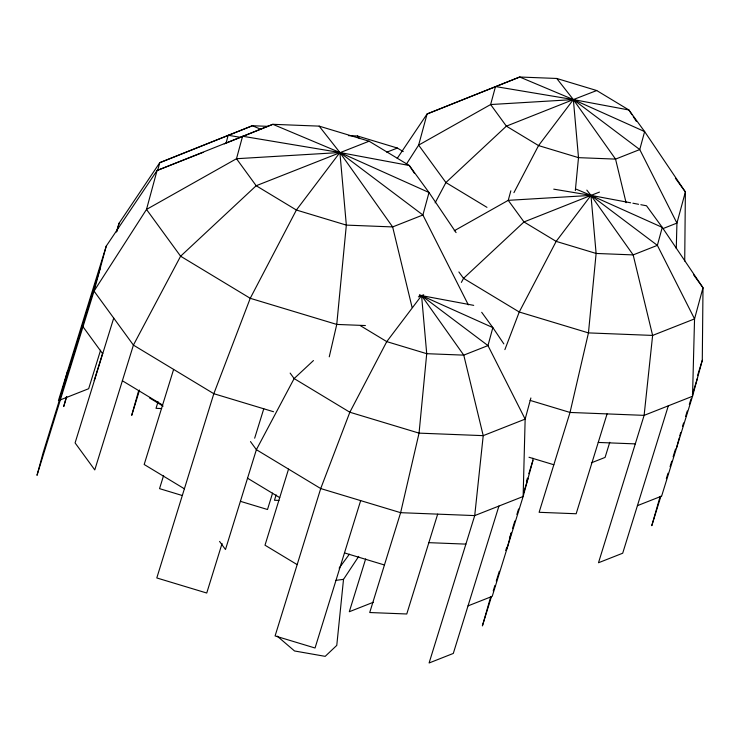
<?xml version="1.0" encoding="UTF-8"?>
<svg xmlns="http://www.w3.org/2000/svg" width="740" height="740" viewBox="0 0 740 740"><rect width="100%" height="100%" fill="white"/><g stroke="black" fill="none" stroke-linecap="round" stroke-linejoin="round"><path stroke-width="1.11" d="M468.022 605.894L492.22 596.348L523.134 496.503L532.893 460.539L532.92 458.227M684.713 261.054L685.379 191.947L644.633 131.581L628.88 109.973L596.718 90.53L556.758 78.468L519.711 77.016L427.091 113.969L397.223 158.397M637.418 505.661L661.625 496.124L692.529 396.27L702.288 360.306L703 287.74L662.254 227.374L646.501 205.766L640.831 204.712M676.268 248.501L676.934 223.092L685.379 191.947L675.398 178.248M575.332 190.569L578.504 157.648L573.352 99.585L556.758 78.468M358.715 556.397L343.517 579.355L336.774 645.391L325.193 656.352L294.529 650.969L277.186 636.113M329.254 356.828L336.756 324.425L346.339 225.108L339.891 152.523L319.162 126.133L272.847 124.311L157.065 170.505L106.236 246.124L58.405 400.654L88.661 388.722L100.585 350.205M61.494 393.421L67.599 370.934M106.236 246.124L94.035 291.088L37 475.33L43.105 452.852L100.131 268.611M66.295 397.029L63.705 406.556L66.776 396.649M116.8 231.657L119.094 223.193L159.766 162.689L252.386 125.735L268.102 126.355M157.648 170.478L159.766 162.689L252.386 125.735L260.804 129.278M226.172 142.681L228.179 135.281L240.593 137.353M510.831 190.818L508.241 200.337L454.249 230.769M530.885 397.981L525.15 419.118L523.134 496.503L474.719 515.595L400.627 512.681L320.716 488.557L256.382 449.68L250.471 441.577M506.946 548.803L511.248 532.939M676.341 448.57L679.209 437.997M679.783 435.879L680.643 432.706M116.374 231.972L119.094 223.193M94.174 380.61L102.666 353.184M113.719 318.098L75.092 442.909L94.775 469.918L133.413 345.108L180.606 256.216L256.179 185.731L369.103 141.21L409.312 165.51L429.006 192.511L456.081 232.628M138.593 390.877L131.711 415.353L139.546 390.036M158.064 401.728L156.02 408.332L161.672 408.554M173.623 369.408L144.18 464.498L184.389 488.798M163.614 475.478L159.544 488.641L182.216 495.495M222.074 543.493L206.738 593.027L156.797 577.949L213.823 393.708L250.24 298.303L296.389 210.031L339.891 152.523L409.312 165.51L414.345 173.188M254.662 438.2L263.773 408.785M272.579 493.108L267.501 509.509L240.5 501.35M276.14 494.857L274.475 500.259L278.962 500.434M288.545 469.114L265.003 545.195L297.166 564.629M360.667 500.619L315.046 648.009L275.086 635.947L320.716 488.557L349.844 412.236L386.761 341.621L421.569 295.611L423.696 294.788M365.653 558.913L349.299 611.74L373.302 602.277M437.673 514.134L406.769 613.987L369.723 612.526L400.627 512.681L419.053 433.131L426.721 353.683L421.569 295.611L419.469 294.733M498.927 506.049L453.296 653.438L429.098 662.985L474.719 515.595L483.22 435.647L463.767 355.135L421.569 295.611L419.275 295.75M490.676 596.921L482.388 625.91L491.526 596.403M526.436 481.379L527.463 478.086M528.813 473.702L532.893 460.539M493.21 590.936L494.903 585.47M496.263 581.104L499.306 571.262M505.735 550.495L506.752 547.212M509.453 538.47L511.146 533.004M512.496 528.638L514.855 521.015M516.881 514.476L518.564 509.027M523.624 492.683L528.009 478.521M607.068 413.91L576.164 513.754L539.118 512.302L570.031 412.448L588.457 332.898L596.116 253.45L590.964 195.388L586.82 190.106M609.76 442.289L605.08 457.413L591.399 462.805M668.322 405.816L622.701 553.215L598.494 562.752L644.115 415.362L652.625 335.424L633.163 254.902L590.964 195.388L576.247 189.19M660.071 496.688L651.783 525.678L660.922 496.17M697.533 375.661L702.288 360.306M666.333 478.678L668.026 473.221M670.052 466.663L671.744 461.196M673.104 456.821L675.472 449.171M682.567 426.231L683.584 422.966M685.61 416.426L687.293 410.978M689.319 404.438L691.003 398.99M692.353 394.633L697.413 378.288M504.884 349.632L519.249 312.002L556.166 241.388L590.964 195.388L599.465 192.095M513.93 192.668L538.544 145.586L573.352 99.585L596.718 90.53M435.129 202.862L445.915 182.54L506.382 126.151L573.352 99.585L628.88 109.973L631.988 114.709M461.381 282.403L463.536 278.342L523.994 221.945L590.964 195.388L630.637 202.797M406.288 164.326L418.637 145.114L427.091 113.969L519.711 77.016L573.352 99.585L644.633 131.581L639.758 149.563L676.934 223.092L662.957 228.605M339.124 568.172L349.354 554.223M313.455 360.556L294.141 378.565L256.382 449.68L225.478 549.524L219.567 541.421M224.266 143.884L272.847 124.311L339.891 152.523L429.006 192.511L422.901 214.998L468.337 304.871M418.378 296.879L421.569 295.611L473.702 305.361M203.056 152.366L157.065 170.505L146.501 209.439L94.035 291.088L133.413 345.108L213.823 393.708L273.541 411.736M386.77 152.172L397.389 148.056L403.245 151.589M336.006 580.345L343.517 579.355M348.457 135.633L357.439 135.984L397.389 148.056M365.403 325.545L336.756 324.425L250.24 298.303L180.606 256.216L146.501 209.439L236.495 158.721L339.891 152.523L422.901 214.998L392.644 226.93L346.339 225.108L296.389 210.031L256.179 185.731L236.495 158.721L242.59 136.243L339.891 152.523L392.644 226.93L412.097 307.442M598.244 442.437L635.29 443.889M428.839 542.66L465.886 544.122M553.742 189.153L590.964 195.388L662.254 227.374L657.37 245.356L694.546 318.894L692.529 396.27L644.115 415.362L570.031 412.448L530.071 400.386M632.904 203.222L638.565 204.286M319.162 126.133L369.103 141.21M528.998 457.255L553.835 464.748M344.479 552.919L384.439 564.981M486.966 207.348L445.915 182.54L418.637 145.114L490.629 104.543L573.352 99.585L639.758 149.563L615.551 159.109L578.504 157.648L538.544 145.586L506.382 126.151L490.629 104.543L495.504 86.562L573.352 99.585L615.551 159.109L626.086 202.723M360.445 325.711L386.761 341.621L426.721 353.683L463.767 355.135L487.974 345.589L492.849 327.607L481.694 312.299M122.378 380.767L162.578 405.067M149.452 397.889L163.096 406.131M247.549 478.207L279.72 497.641M357.439 135.984L359.511 138.63M693.685 274.956L703 287.74L694.546 318.894L652.625 335.424L588.457 332.898L519.249 312.002L463.536 278.342L458.874 271.95M290.145 373.089L294.141 378.565L349.844 412.236L419.053 433.131L483.22 435.647L525.15 419.118L487.974 345.589L421.569 295.611L492.849 327.607L503.848 343.897M82.991 326.747L102.684 353.757M633.237 116.606L636.345 121.342M657.37 245.356L633.163 254.902L596.116 253.45L556.166 241.388L523.994 221.945L508.241 200.337L590.964 195.388L657.37 245.356"/></g></svg>
